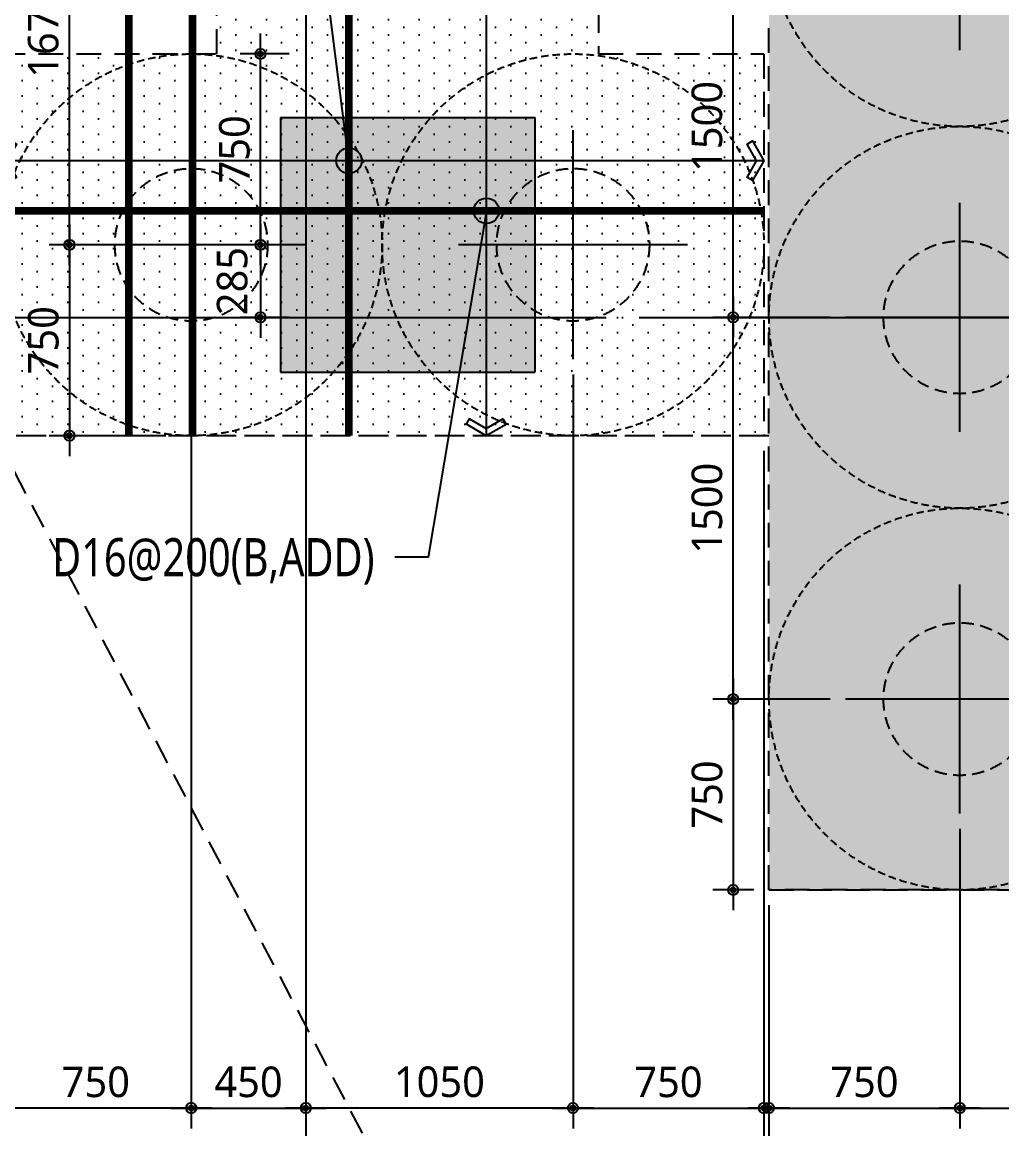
# Model space of a CAD drawing. Header units: millimetres. Extents: x 262481 to 2519995, y -394348 to 364571.
# Drawn here: x 509830 to 513679, y -78800 to -74452 of the extents above; entities that cross this region are included whole.
import ezdxf
from ezdxf.enums import TextEntityAlignment as Align
from ezdxf.xclip import XClip

# ---------------------------------------------------------------- set-up
doc = ezdxf.new("R2010")
doc.units = ezdxf.units.MM
doc.header["$LTSCALE"] = 65
doc.header["$XCLIPFRAME"] = 0
for name, pattern in [('CEN', [62, 60, -1, 0, -1]), ('HID2', [7.5, 6, -1.5]), ('XS-기초$0$CEN', [62, 60, -1, 0, -1]), ('XS-기초$0$HID', [2.3, 1.5, -0.8])]:
    doc.linetypes.add(name, pattern=pattern)
doc.layers.get('Defpoints').update_dxf_attribs({"color": 145})
for name, color, linetype in [('BAR-B', 2, 'HID2'), ('BAR-T', 2, 'Continuous'), ('CEN', 1, 'CEN'), ('DIM', 7, 'Continuous'), ('DOT', 3, 'Continuous'), ('LEADER', 7, 'Continuous'), ('T', 1, 'Continuous'), ('XS-기초$0$252', 252, 'Continuous'), ('XS-기초$0$CEN', 1, 'XS-기초$0$CEN'), ('XS-기초$0$PILE', 3, 'XS-기초$0$HID'), ('XS-기초$0$WALL', 11, 'Continuous'), ('XS-기초$0$기초연단', 3, 'Continuous'), ('XS-기초$0$보강구간', 6, 'XS-기초$0$HID')]:
    doc.layers.add(name, color=color, linetype=linetype)
doc.layers.add('XS-기초$0$0106', color=30, linetype='XS-기초$0$HID', plot=False)
doc.layers.add('XS-기초$0$DEFPOINT', color=144, linetype='Continuous', plot=False)
doc.styles.add('맑은고딕', font='malgun.ttf')
doc.dimstyles.new('DIM_40', dxfattribs={"dimscale": 40, "dimtxt": 3, "dimasz": 1, "dimexe": 2, "dimexo": 1.5, "dimgap": 1, "dimtad": 1, "dimdec": 0, "dimzin": 0, "dimdsep": 46, "dimtxsty": '맑은고딕', "dimblk1": 'DIMDOT', "dimblk2": 'DIMDOT', "dimsah": 1, "dimcen": 0.09, "dimdle": 2, "dimclrd": 7, "dimclre": 7, "dimclrt": 6, "dimadec": 0, "dimazin": 0, "dimtfac": 1, "dimtdec": 0, "dimtix": 1, "dimtmove": 2, "dimatfit": 3, "dimldrblk": 'DIMDOT', "dimfxl": 0, "dimtolj": 1, "dimtzin": 0, "dimarcsym": 0})

# ---------------------------------------------------------------- blocks, each defined once
blk = doc.blocks.new('XS-기초$0$PILE-600')
at = {"layer": 'XS-기초$0$DEFPOINT', "color": 173, "linetype": 'XS-기초$0$HID', "ltscale": 0.3}
blk.add_circle((0, 0), 750, dxfattribs=at)
at = {"layer": 'XS-기초$0$PILE', "linetype": 'Continuous'}
for p, q in [((0, -450), (0, 450)), ((-450, 0), (450, 0))]:
    blk.add_line(p, q, dxfattribs=at)
at = {"layer": 'XS-기초$0$PILE', "ltscale": 0.5}
blk.add_circle((0, 0), 300, dxfattribs=at)
blk = doc.blocks.new('XS-기초$0$A$C762E058C')
at = {"layer": 'XS-기초$0$252'}
h = blk.add_hatch(color=256, dxfattribs=at)
h.dxf.hatch_style = 1
h.paths.add_polyline_path([(124805, -55785), (124805, -55985), (123925, -55985), (123925, -56285), (125305, -56285), (125305, -57445), (126255, -57445), (126255, -63825), (124900, -63825), (124900, -64125), (125200, -64125), (125200, -64625), (125700, -64625), (125700, -64125), (126255, -64125), (126255, -65410), (126505, -65410), (126505, -64125), (127860, -64125), (127860, -63825), (126505, -63825), (126505, -57445), (127455, -57445), (127455, -56285), (128835, -56285), (128835, -55985), (127155, -55985), (127155, -57145), (126380, -57145), (125605, -57145), (125605, -55985), (125605, -55785)])
h.paths.add_polyline_path([(106100, -55300), (105300, -55300), (105300, -55800), (106100, -55800)])
h.paths.add_polyline_path([(105600, -63900), (105800, -63900), (105800, -65410), (106100, -65410), (106100, -64125), (107400, -64125), (107400, -63825), (106100, -63825), (106100, -60730), (109280, -60730), (109280, -60480), (106100, -60480), (106100, -56285), (106915, -56285), (106915, -55985), (105800, -55985), (105800, -63100), (105600, -63100)])
h.paths.add_polyline_path([(133680, -63250), (133480, -63250), (133480, -55950), (133680, -55950), (133680, -55150), (133480, -55150), (133480, -54495), (133180, -54495), (133180, -55985), (132365, -55985), (132365, -56285), (133180, -56285), (133180, -60480), (130000, -60480), (130000, -60730), (133180, -60730), (133180, -63825), (131880, -63825), (131880, -64125), (133180, -64125), (133180, -65410), (133480, -65410), (133480, -64050), (133680, -64050)])
h.paths.add_polyline_path([(117700, -64625), (117700, -63825), (117200, -63825), (117200, -64625)], flags=17)
h.paths.add_polyline_path([(109700, -63825), (109200, -63825), (108910, -63825), (108910, -64125), (109200, -64125), (109200, -64625), (109700, -64625)])
h.paths.add_polyline_path([(124075, -54635), (124375, -54635), (124375, -46185), (117850, -46185), (117850, -45985), (117050, -45985), (117050, -46185), (116075, -46185), (116075, -46485), (116525, -46485), (116525, -49385), (116825, -49385), (116825, -46485), (121375, -46485), (121375, -49085), (117935, -49085), (117935, -49385), (121850, -49385), (121850, -49085), (121675, -49085), (121675, -46485), (124075, -46485), (124075, -49085), (123420, -49085), (123420, -49385), (124075, -49385), (124075, -51585), (123475, -51585), (123475, -51885), (124075, -51885), (124075, -54185), (119175, -54185), (119175, -51885), (119875, -51885), (119875, -51585), (118875, -51585), (118875, -54185), (116525, -54185), (116525, -54485), (124075, -54485)])
h.paths.add_polyline_path([(120965, -51885), (122285, -51885), (122285, -51585), (120965, -51585)], flags=17)
h.paths.add_polyline_path([(114725, -53185), (113725, -53185), (113725, -53885), (110505, -53885), (110505, -53185), (109505, -53185), (109505, -53885), (108085, -53885), (108085, -53185), (107085, -53185), (107085, -53885), (105800, -53885), (105800, -54185), (114725, -54185)])
h.paths.add_polyline_path([(113025, -65410), (112775, -65410), (112775, -64125), (111420, -64125), (111420, -63825), (112775, -63825), (112775, -57445), (111825, -57445), (111825, -56285), (110445, -56285), (110445, -55985), (112125, -55985), (112125, -57145), (112900, -57145), (113675, -57145), (113675, -55985), (115355, -55985), (115355, -56285), (113975, -56285), (113975, -57445), (113025, -57445), (113025, -63825), (114380, -63825), (114380, -64125), (113025, -64125)])
h.paths.add_polyline_path([(119765, -65410), (119515, -65410), (119515, -64125), (118400, -64125), (118400, -63825), (119515, -63825), (119515, -60730), (116520, -60730), (116520, -60480), (119515, -60480), (119515, -56285), (118885, -56285), (118885, -55985), (119640, -55985), (120395, -55985), (120395, -56285), (119765, -56285), (119765, -60480), (122760, -60480), (122760, -60730), (119765, -60730), (119765, -63825), (120880, -63825), (120880, -64125), (119765, -64125)])
h.paths.add_polyline_path([(122390, -64125), (122390, -63825), (122790, -63825), (122790, -64125)])
h.paths.add_polyline_path([(122510, -63125), (122760, -63125), (122760, -61590), (122510, -61590)], flags=17)
h.paths.add_polyline_path([(122510, -56985), (122760, -56985), (122760, -57815), (122510, -57815)], flags=17)
h.paths.add_polyline_path([(121905, -56285), (122705, -56285), (122705, -55985), (121905, -55985)])
h.paths.add_polyline_path([(130370, -64125), (130370, -63825), (129970, -63825), (129970, -64125)])
h.paths.add_polyline_path([(130250, -63125), (130000, -63125), (130000, -61590), (130250, -61590)])
h.paths.add_polyline_path([(130250, -56985), (130000, -56985), (130000, -57815), (130250, -57815)])
h.paths.add_polyline_path([(130855, -56285), (130055, -56285), (130055, -55985), (130855, -55985)], flags=17)
h.paths.add_polyline_path([(116890, -64125), (116890, -63825), (116490, -63825), (116490, -64125)])
h.paths.add_polyline_path([(116770, -63125), (116520, -63125), (116520, -61590), (116770, -61590)])
h.paths.add_polyline_path([(116770, -56985), (116520, -56985), (116520, -57815), (116770, -57815)])
h.paths.add_polyline_path([(117375, -56285), (116575, -56285), (116575, -55985), (117375, -55985)])
h.paths.add_polyline_path([(109030, -63125), (109280, -63125), (109280, -61590), (109030, -61590)], flags=17)
h.paths.add_polyline_path([(109030, -56985), (109280, -56985), (109280, -57815), (109030, -57815)], flags=17)
h.paths.add_polyline_path([(108425, -56285), (109225, -56285), (109225, -55985), (108425, -55985)])
h.paths.add_polyline_path([(125850, -47200), (125050, -47200), (125050, -47700), (125850, -47700)])
h.paths.add_polyline_path([(114725, -50300), (113725, -50300), (113725, -51300), (114725, -51300)])
h.paths.add_polyline_path([(110505, -50300), (109505, -50300), (109505, -51300), (110505, -51300)])
h.paths.add_polyline_path([(108085, -50300), (107085, -50300), (107085, -51300), (108085, -51300)])
h.paths.add_polyline_path([(110505, -45410), (109505, -45410), (109505, -44410), (110505, -44410)])
h.paths.add_polyline_path([(108085, -45410), (107085, -45410), (107085, -44410), (108085, -44410)])
h.paths.add_polyline_path([(110505, -48330), (109505, -48330), (109505, -47330), (110505, -47330), (110505, -47705), (113005, -47705), (113005, -46805), (114425, -46805), (114425, -45775), (114725, -45775), (114725, -47105), (113305, -47105), (113305, -47830), (113305, -48555), (114725, -48555), (114725, -49850), (114425, -49850), (114425, -48855), (113005, -48855), (113005, -47955), (110505, -47955)])
h.paths.add_polyline_path([(108085, -48330), (107085, -48330), (107085, -47955), (105800, -47955), (105800, -47705), (107085, -47705), (107085, -47330), (108085, -47330)])
h.paths.add_polyline_path([(113725, -44360), (113725, -44610), (113095, -44610), (113095, -44360)])
h.paths.add_polyline_path([(114425, -43755), (114425, -44555), (114725, -44555), (114725, -43755)])
h.paths.add_polyline_path([(133850, -47200), (133050, -47200), (133050, -47700), (133850, -47700)])
h.paths.add_polyline_path([(125850, -39100), (125050, -39100), (125050, -39600), (125850, -39600)])
h.paths.add_polyline_path([(117850, -39100), (117050, -39100), (117050, -39600), (117850, -39600)], flags=17)
h.paths.add_polyline_path([(117485, -34200), (117485, -34500), (118975, -34500), (118975, -36300), (116075, -36300), (116075, -36600), (119275, -36600), (119275, -29350), (105800, -29350), (105800, -29650), (107085, -29650), (107085, -30350), (108085, -30350), (108085, -29650), (109505, -29650), (109505, -30350), (110505, -30350), (110505, -29650), (114425, -29650), (114425, -30465), (114725, -30465), (114725, -29650), (116075, -29650), (116075, -35190), (116375, -35190), (116375, -29650), (118975, -29650), (118975, -34200)])
h.paths.add_polyline_path([(110505, -41290), (109505, -41290), (109505, -42290), (110505, -42290), (110505, -41915), (114425, -41915), (114425, -42545), (114725, -42545), (114725, -41790), (114725, -41035), (114425, -41035), (114425, -41665), (110505, -41665)])
h.paths.add_polyline_path([(108085, -41290), (107085, -41290), (107085, -41665), (105800, -41665), (105800, -41915), (107085, -41915), (107085, -42290), (108085, -42290)])
h.paths.add_polyline_path([(110505, -38170), (109505, -38170), (109505, -39170), (110505, -39170)])
h.paths.add_polyline_path([(108085, -38170), (107085, -38170), (107085, -39170), (108085, -39170)])
h.paths.add_polyline_path([(110505, -36250), (109505, -36250), (109505, -35250), (110505, -35250), (110505, -35625), (113005, -35625), (113005, -34725), (114425, -34725), (114425, -33695), (114725, -33695), (114725, -35025), (113305, -35025), (113305, -35750), (113305, -36475), (114725, -36475), (114725, -37805), (114425, -37805), (114425, -36775), (113005, -36775), (113005, -35875), (110505, -35875)])
h.paths.add_polyline_path([(108085, -36250), (107085, -36250), (107085, -35875), (105800, -35875), (105800, -35625), (107085, -35625), (107085, -35250), (108085, -35250)])
h.paths.add_polyline_path([(110505, -33330), (109505, -33330), (109505, -32330), (110505, -32330)], flags=17)
h.paths.add_polyline_path([(108085, -33330), (107085, -33330), (107085, -32330), (108085, -32330)], flags=17)
h.paths.add_polyline_path([(113725, -39220), (113725, -38970), (113095, -38970), (113095, -39220)])
h.paths.add_polyline_path([(114425, -39825), (114425, -39025), (114725, -39025), (114725, -39825)])
h.paths.add_polyline_path([(113725, -32280), (113725, -32530), (113095, -32530), (113095, -32280)], flags=17)
h.paths.add_polyline_path([(114425, -31675), (114425, -32475), (114725, -32475), (114725, -31675)], flags=17)
edge = h.paths.add_edge_path()
edge.add_line((121375, -49385), (121850, -49385))
edge.add_line((116075, -34200), (116075, -34500))
blk = doc.blocks.new('XS-기초')
at = {"layer": 'XS-기초$0$0106'}
blk.add_line((131850.5, 105954.5), (463098.6, 280124.8), dxfattribs=at)
at = {"layer": 'XS-기초$0$CEN'}
for p, q in [((225610, 156510), (225610, 150470)), ((228850, 153790), (224110, 153790))]:
    blk.add_line(p, q, dxfattribs=at)
at = {"layer": 'XS-기초$0$WALL'}
for p, q in [((226395, 153890), (225395, 153890)), ((225395, 153890), (225395, 152890)), ((226395, 153890), (226395, 152890)), ((226395, 152890), (225395, 152890))]:
    blk.add_line(p, q, dxfattribs=at)
at = {"layer": 'XS-기초$0$기초연단', "linetype": 'XS-기초$0$HID'}
for p, q in [((225145, 151970), (225145, 155010)), ((223360, 151970), (225145, 151970)), ((223360, 151970), (223360, 148970))]:
    blk.add_line(p, q, dxfattribs=at)
at = {"layer": 'XS-기초$0$보강구간'}
blk.add_lwpolyline([(226645, 152640), (226645, 151990), (225145, 151990), (225145, 154990), (226645, 154990), (226645, 154140), (229815, 154140), (229815, 152640), (226645, 152640)], dxfattribs=at)
blk.add_lwpolyline([(223360, 148970), (223360, 151970), (230860, 151970), (230860, 148970)], close=True, dxfattribs=at)
at = {"layer": 'XS-기초$0$252'}
blk.add_blockref('XS-기초$0$A$C762E058C', (118310, 198300), dxfattribs=at)
at = {"layer": 'XS-기초$0$PILE'}
for p in [(225895, 154240), (225895, 152740), (224110, 151220), (225610, 151220), (227110, 151220)]:
    blk.add_blockref('XS-기초$0$PILE-600', p, dxfattribs=at)
blk = doc.blocks.new('DIMDOT')
at = {"layer": 'DIM', "linetype": 'Continuous'}
blk.add_line((-2, 0), (2, 0), dxfattribs=at)
for radius in [0.5, 0.25]:
    blk.add_circle((0, 0), radius, dxfattribs=at)
blk = doc.blocks.new('*D750')
at = {"layer": 'Defpoints', "color": 0, "linetype": 'Continuous', "transparency": 16777216}
for p in [(512764.3, -77861.6), (515764.3, -77861.6), (515764.3, -79018.5)]:
    blk.add_point(p, dxfattribs=at)
at = {"layer": 'DIM', "color": 7, "linetype": 'Continuous', "lineweight": -2, "transparency": 16777216}
for p, q in [((512764.3, -77921.6), (512764.3, -79098.5)), ((515764.3, -77921.6), (515764.3, -79098.5)), ((512804.3, -79018.5), (515724.3, -79018.5))]:
    blk.add_line(p, q, dxfattribs=at)
at = {"layer": 'DIM', "color": 7, "linetype": 'Continuous', "lineweight": -2, "transparency": 16777216, "xscale": 40, "yscale": 40, "zscale": 40, "rotation": 180}
blk.add_blockref('DIMDOT', (512764.3, -79018.5), dxfattribs=at)
at = {"layer": 'DIM', "color": 7, "linetype": 'Continuous', "lineweight": -2, "transparency": 16777216, "xscale": 40, "yscale": 40, "zscale": 40}
blk.add_blockref('DIMDOT', (515764.3, -79018.5), dxfattribs=at)
at = {"layer": 'DIM', "color": 6, "linetype": 'Continuous', "transparency": 16777216, "insert": (514264.3, -78916.5), "char_height": 120, "attachment_point": 5, "style": '맑은고딕'}
blk.add_mtext('\\A1;3000', dxfattribs=at)
blk = doc.blocks.new('*D751')
at = {"layer": 'Defpoints', "color": 0, "linetype": 'Continuous', "transparency": 16777216}
for p in [(513514.3, -77561.6), (512764.3, -77861.6), (513514.3, -78718.5)]:
    blk.add_point(p, dxfattribs=at)
at = {"layer": 'DIM', "color": 7, "linetype": 'Continuous', "lineweight": -2, "transparency": 16777216}
for p, q in [((513514.3, -77621.6), (513514.3, -78798.5)), ((512764.3, -77921.6), (512764.3, -78798.5)), ((512804.3, -78718.5), (513474.3, -78718.5))]:
    blk.add_line(p, q, dxfattribs=at)
at = {"layer": 'DIM', "color": 7, "linetype": 'Continuous', "lineweight": -2, "transparency": 16777216, "xscale": 40, "yscale": 40, "zscale": 40, "rotation": 180}
blk.add_blockref('DIMDOT', (512764.3, -78718.5), dxfattribs=at)
at = {"layer": 'DIM', "color": 7, "linetype": 'Continuous', "lineweight": -2, "transparency": 16777216, "xscale": 40, "yscale": 40, "zscale": 40}
blk.add_blockref('DIMDOT', (513514.3, -78718.5), dxfattribs=at)
at = {"layer": 'DIM', "color": 6, "linetype": 'Continuous', "transparency": 16777216, "insert": (513139.3, -78616.5), "char_height": 120, "attachment_point": 5, "style": '맑은고딕'}
blk.add_mtext('\\A1;750', dxfattribs=at)
blk = doc.blocks.new('*D754')
at = {"layer": 'Defpoints', "color": 0, "linetype": 'Continuous', "transparency": 16777216}
for p in [(514264.3, -77561.6), (513514.3, -77861.6), (514264.3, -78718.5)]:
    blk.add_point(p, dxfattribs=at)
at = {"layer": 'DIM', "color": 7, "linetype": 'Continuous', "lineweight": -2, "transparency": 16777216}
for p, q in [((514264.3, -77621.6), (514264.3, -78798.5)), ((513514.3, -77921.6), (513514.3, -78798.5)), ((513554.3, -78718.5), (514224.3, -78718.5))]:
    blk.add_line(p, q, dxfattribs=at)
at = {"layer": 'DIM', "color": 7, "linetype": 'Continuous', "lineweight": -2, "transparency": 16777216, "xscale": 40, "yscale": 40, "zscale": 40, "rotation": 180}
blk.add_blockref('DIMDOT', (513514.3, -78718.5), dxfattribs=at)
at = {"layer": 'DIM', "color": 7, "linetype": 'Continuous', "lineweight": -2, "transparency": 16777216, "xscale": 40, "yscale": 40, "zscale": 40}
blk.add_blockref('DIMDOT', (514264.3, -78718.5), dxfattribs=at)
at = {"layer": 'DIM', "color": 6, "linetype": 'Continuous', "transparency": 16777216, "insert": (513889.3, -78616.5), "char_height": 120, "attachment_point": 5, "style": '맑은고딕'}
blk.add_mtext('\\A1;750', dxfattribs=at)
blk = doc.blocks.new('*D866')
at = {"layer": 'Defpoints', "color": 0, "linetype": 'Continuous', "transparency": 16777216}
for p in [(510015.5, -73656.6), (510894.3, -73656.6), (510514.3, -75326.6)]:
    blk.add_point(p, dxfattribs=at)
at = {"layer": 'DIM', "color": 7, "linetype": 'Continuous', "lineweight": -2, "transparency": 16777216}
for p, q in [((510834.3, -73656.6), (509935.5, -73656.6)), ((510015.5, -75286.6), (510015.5, -73696.6)), ((510454.3, -75326.6), (509935.5, -75326.6))]:
    blk.add_line(p, q, dxfattribs=at)
at = {"layer": 'DIM', "color": 7, "linetype": 'Continuous', "lineweight": -2, "transparency": 16777216, "xscale": 40, "yscale": 40, "zscale": 40}
for p, rotation in [((510015.5, -73656.6), 90), ((510015.5, -75326.6), 270)]:
    blk.add_blockref('DIMDOT', p, dxfattribs=dict(at, rotation=rotation))
at = {"layer": 'DIM', "color": 6, "linetype": 'Continuous', "transparency": 16777216, "insert": (509913.2, -74491.6), "char_height": 120, "attachment_point": 5, "rotation": 90, "style": '맑은고딕'}
blk.add_mtext('\\A1;1670', dxfattribs=at)
blk = doc.blocks.new('*D873')
at = {"layer": 'Defpoints', "color": 0, "linetype": 'Continuous', "transparency": 16777216}
for p in [(510454.3, -75326.6), (510015.5, -76076.6), (510454.3, -76076.6)]:
    blk.add_point(p, dxfattribs=at)
at = {"layer": 'DIM', "color": 7, "linetype": 'Continuous', "lineweight": -2, "transparency": 16777216}
for p, q in [((510394.3, -75326.6), (509935.5, -75326.6)), ((510015.5, -75366.6), (510015.5, -76036.6)), ((510394.3, -76076.6), (509935.5, -76076.6))]:
    blk.add_line(p, q, dxfattribs=at)
at = {"layer": 'DIM', "color": 7, "linetype": 'Continuous', "lineweight": -2, "transparency": 16777216, "xscale": 40, "yscale": 40, "zscale": 40}
for p, rotation in [((510015.5, -75326.6), 90), ((510015.5, -76076.6), 270)]:
    blk.add_blockref('DIMDOT', p, dxfattribs=dict(at, rotation=rotation))
at = {"layer": 'DIM', "color": 6, "linetype": 'Continuous', "transparency": 16777216, "insert": (509913.5, -75701.6), "char_height": 120, "attachment_point": 5, "rotation": 90, "style": '맑은고딕'}
blk.add_mtext('\\A1;750', dxfattribs=at)
blk = doc.blocks.new('*D874')
at = {"layer": 'Defpoints', "color": 0, "linetype": 'Continuous', "transparency": 16777216}
for p in [(510766.2, -74576.6), (510939, -74576.6), (510939, -75326.6)]:
    blk.add_point(p, dxfattribs=at)
at = {"layer": 'DIM', "color": 7, "linetype": 'Continuous', "lineweight": -2, "transparency": 16777216}
for p, q in [((510879, -74576.6), (510686.2, -74576.6)), ((510766.2, -75286.6), (510766.2, -74616.6)), ((510879, -75326.6), (510686.2, -75326.6))]:
    blk.add_line(p, q, dxfattribs=at)
at = {"layer": 'DIM', "color": 7, "linetype": 'Continuous', "lineweight": -2, "transparency": 16777216, "xscale": 40, "yscale": 40, "zscale": 40}
for p, rotation in [((510766.2, -74576.6), 90), ((510766.2, -75326.6), 270)]:
    blk.add_blockref('DIMDOT', p, dxfattribs=dict(at, rotation=rotation))
at = {"layer": 'DIM', "color": 6, "linetype": 'Continuous', "transparency": 16777216, "insert": (510664.2, -74951.6), "char_height": 120, "attachment_point": 5, "rotation": 90, "style": '맑은고딕'}
blk.add_mtext('\\A1;750', dxfattribs=at)
blk = doc.blocks.new('*D878')
at = {"layer": 'Defpoints', "color": 0, "linetype": 'Continuous', "transparency": 16777216}
for p in [(510939, -75326.6), (510766.2, -75611.6), (510939, -75611.6)]:
    blk.add_point(p, dxfattribs=at)
at = {"layer": 'DIM', "color": 7, "linetype": 'Continuous', "lineweight": -2, "transparency": 16777216}
for p, q in [((510879, -75326.6), (510686.2, -75326.6)), ((510766.2, -75366.6), (510766.2, -75571.6)), ((510879, -75611.6), (510686.2, -75611.6))]:
    blk.add_line(p, q, dxfattribs=at)
at = {"layer": 'DIM', "color": 7, "linetype": 'Continuous', "lineweight": -2, "transparency": 16777216, "xscale": 40, "yscale": 40, "zscale": 40}
for p, rotation in [((510766.2, -75326.6), 90), ((510766.2, -75611.6), 270)]:
    blk.add_blockref('DIMDOT', p, dxfattribs=dict(at, rotation=rotation))
at = {"layer": 'DIM', "color": 6, "linetype": 'Continuous', "transparency": 16777216, "insert": (510655.6, -75469.1), "char_height": 120, "attachment_point": 5, "rotation": 90, "style": '맑은고딕'}
blk.add_mtext('\\A1;285', dxfattribs=at)
blk = doc.blocks.new('*D884')
at = {"layer": 'Defpoints', "color": 0, "linetype": 'Continuous', "transparency": 16777216}
for p in [(513064.3, -77111.6), (512623.5, -77861.6), (512764.3, -77861.6)]:
    blk.add_point(p, dxfattribs=at)
at = {"layer": 'DIM', "color": 7, "linetype": 'Continuous', "lineweight": -2, "transparency": 16777216}
for p, q in [((513004.3, -77111.6), (512543.5, -77111.6)), ((512623.5, -77151.6), (512623.5, -77821.6)), ((512704.3, -77861.6), (512543.5, -77861.6))]:
    blk.add_line(p, q, dxfattribs=at)
at = {"layer": 'DIM', "color": 7, "linetype": 'Continuous', "lineweight": -2, "transparency": 16777216, "xscale": 40, "yscale": 40, "zscale": 40}
for p, rotation in [((512623.5, -77111.6), 90), ((512623.5, -77861.6), 270)]:
    blk.add_blockref('DIMDOT', p, dxfattribs=dict(at, rotation=rotation))
at = {"layer": 'DIM', "color": 6, "linetype": 'Continuous', "transparency": 16777216, "insert": (512521.5, -77486.6), "char_height": 120, "attachment_point": 5, "rotation": 90, "style": '맑은고딕'}
blk.add_mtext('\\A1;750', dxfattribs=at)
blk = doc.blocks.new('*D885')
at = {"layer": 'Defpoints', "color": 0, "linetype": 'Continuous', "transparency": 16777216}
for p in [(512623.5, -75611.6), (513064.3, -75611.6), (513064.3, -77111.6)]:
    blk.add_point(p, dxfattribs=at)
at = {"layer": 'DIM', "color": 7, "linetype": 'Continuous', "lineweight": -2, "transparency": 16777216}
for p, q in [((513004.3, -75611.6), (512543.5, -75611.6)), ((512623.5, -77071.6), (512623.5, -75651.6)), ((513004.3, -77111.6), (512543.5, -77111.6))]:
    blk.add_line(p, q, dxfattribs=at)
at = {"layer": 'DIM', "color": 7, "linetype": 'Continuous', "lineweight": -2, "transparency": 16777216, "xscale": 40, "yscale": 40, "zscale": 40}
for p, rotation in [((512623.5, -75611.6), 90), ((512623.5, -77111.6), 270)]:
    blk.add_blockref('DIMDOT', p, dxfattribs=dict(at, rotation=rotation))
at = {"layer": 'DIM', "color": 6, "linetype": 'Continuous', "transparency": 16777216, "insert": (512521.1, -76361.6), "char_height": 120, "attachment_point": 5, "rotation": 90, "style": '맑은고딕'}
blk.add_mtext('\\A1;1500', dxfattribs=at)
blk = doc.blocks.new('*D886')
at = {"layer": 'Defpoints', "color": 0, "linetype": 'Continuous', "transparency": 16777216}
for p in [(512623.5, -74111.6), (513064.3, -74111.6), (513064.3, -75611.6)]:
    blk.add_point(p, dxfattribs=at)
at = {"layer": 'DIM', "color": 7, "linetype": 'Continuous', "lineweight": -2, "transparency": 16777216}
for p, q in [((513004.3, -74111.6), (512543.5, -74111.6)), ((512623.5, -75571.6), (512623.5, -74151.6)), ((513004.3, -75611.6), (512543.5, -75611.6))]:
    blk.add_line(p, q, dxfattribs=at)
at = {"layer": 'DIM', "color": 7, "linetype": 'Continuous', "lineweight": -2, "transparency": 16777216, "xscale": 40, "yscale": 40, "zscale": 40}
for p, rotation in [((512623.5, -74111.6), 90), ((512623.5, -75611.6), 270)]:
    blk.add_blockref('DIMDOT', p, dxfattribs=dict(at, rotation=rotation))
at = {"layer": 'DIM', "color": 6, "linetype": 'Continuous', "transparency": 16777216, "insert": (512521.1, -74861.6), "char_height": 120, "attachment_point": 5, "rotation": 90, "style": '맑은고딕'}
blk.add_mtext('\\A1;1500', dxfattribs=at)
blk = doc.blocks.new('*D1004')
at = {"layer": 'Defpoints', "color": 0, "linetype": 'Continuous', "transparency": 16777216}
for p in [(510944.3, -75776.6), (511994.3, -75776.6), (510944.3, -78718.5)]:
    blk.add_point(p, dxfattribs=at)
at = {"layer": 'DIM', "color": 7, "linetype": 'Continuous', "lineweight": -2, "transparency": 16777216}
for p, q in [((510944.3, -75836.6), (510944.3, -78798.5)), ((511994.3, -75836.6), (511994.3, -78798.5)), ((511954.3, -78718.5), (510984.3, -78718.5))]:
    blk.add_line(p, q, dxfattribs=at)
at = {"layer": 'DIM', "color": 7, "linetype": 'Continuous', "lineweight": -2, "transparency": 16777216, "xscale": 40, "yscale": 40, "zscale": 40, "rotation": 180}
blk.add_blockref('DIMDOT', (510944.3, -78718.5), dxfattribs=at)
at = {"layer": 'DIM', "color": 7, "linetype": 'Continuous', "lineweight": -2, "transparency": 16777216, "xscale": 40, "yscale": 40, "zscale": 40}
blk.add_blockref('DIMDOT', (511994.3, -78718.5), dxfattribs=at)
at = {"layer": 'DIM', "color": 6, "linetype": 'Continuous', "transparency": 16777216, "insert": (511469.3, -78616.2), "char_height": 120, "attachment_point": 5, "style": '맑은고딕'}
blk.add_mtext('\\A1;1050', dxfattribs=at)
blk = doc.blocks.new('*D1005')
at = {"layer": 'Defpoints', "color": 0, "linetype": 'Continuous', "transparency": 16777216}
for p in [(510494.3, -75776.6), (510944.3, -75776.6), (510944.3, -78718.5)]:
    blk.add_point(p, dxfattribs=at)
at = {"layer": 'DIM', "color": 7, "linetype": 'Continuous', "lineweight": -2, "transparency": 16777216}
for p, q in [((510494.3, -75836.6), (510494.3, -78798.5)), ((510944.3, -75836.6), (510944.3, -78798.5)), ((510534.3, -78718.5), (510904.3, -78718.5))]:
    blk.add_line(p, q, dxfattribs=at)
at = {"layer": 'DIM', "color": 7, "linetype": 'Continuous', "lineweight": -2, "transparency": 16777216, "xscale": 40, "yscale": 40, "zscale": 40, "rotation": 180}
blk.add_blockref('DIMDOT', (510494.3, -78718.5), dxfattribs=at)
at = {"layer": 'DIM', "color": 7, "linetype": 'Continuous', "lineweight": -2, "transparency": 16777216, "xscale": 40, "yscale": 40, "zscale": 40}
blk.add_blockref('DIMDOT', (510944.3, -78718.5), dxfattribs=at)
at = {"layer": 'DIM', "color": 6, "linetype": 'Continuous', "transparency": 16777216, "insert": (510719.3, -78616.5), "char_height": 120, "attachment_point": 5, "style": '맑은고딕'}
blk.add_mtext('\\A1;450', dxfattribs=at)
blk = doc.blocks.new('*D1006')
at = {"layer": 'Defpoints', "color": 0, "linetype": 'Continuous', "transparency": 16777216}
for p in [(510494.3, -75776.6), (509744.3, -76076.6), (509744.3, -78718.5)]:
    blk.add_point(p, dxfattribs=at)
at = {"layer": 'DIM', "color": 7, "linetype": 'Continuous', "lineweight": -2, "transparency": 16777216}
for p, q in [((510494.3, -75836.6), (510494.3, -78798.5)), ((509744.3, -76136.6), (509744.3, -78798.5)), ((510454.3, -78718.5), (509784.3, -78718.5))]:
    blk.add_line(p, q, dxfattribs=at)
at = {"layer": 'DIM', "color": 7, "linetype": 'Continuous', "lineweight": -2, "transparency": 16777216, "xscale": 40, "yscale": 40, "zscale": 40, "rotation": 180}
blk.add_blockref('DIMDOT', (509744.3, -78718.5), dxfattribs=at)
at = {"layer": 'DIM', "color": 7, "linetype": 'Continuous', "lineweight": -2, "transparency": 16777216, "xscale": 40, "yscale": 40, "zscale": 40}
blk.add_blockref('DIMDOT', (510494.3, -78718.5), dxfattribs=at)
at = {"layer": 'DIM', "color": 6, "linetype": 'Continuous', "transparency": 16777216, "insert": (510119.3, -78616.5), "char_height": 120, "attachment_point": 5, "style": '맑은고딕'}
blk.add_mtext('\\A1;750', dxfattribs=at)
blk = doc.blocks.new('*D1007')
at = {"layer": 'Defpoints', "color": 0, "linetype": 'Continuous', "transparency": 16777216}
for p in [(511994.3, -75776.6), (512744.3, -76076.6), (512744.3, -78718.5)]:
    blk.add_point(p, dxfattribs=at)
at = {"layer": 'DIM', "color": 7, "linetype": 'Continuous', "lineweight": -2, "transparency": 16777216}
for p, q in [((511994.3, -75836.6), (511994.3, -78798.5)), ((512744.3, -76136.6), (512744.3, -78798.5)), ((512034.3, -78718.5), (512704.3, -78718.5))]:
    blk.add_line(p, q, dxfattribs=at)
at = {"layer": 'DIM', "color": 7, "linetype": 'Continuous', "lineweight": -2, "transparency": 16777216, "xscale": 40, "yscale": 40, "zscale": 40, "rotation": 180}
blk.add_blockref('DIMDOT', (511994.3, -78718.5), dxfattribs=at)
at = {"layer": 'DIM', "color": 7, "linetype": 'Continuous', "lineweight": -2, "transparency": 16777216, "xscale": 40, "yscale": 40, "zscale": 40}
blk.add_blockref('DIMDOT', (512744.3, -78718.5), dxfattribs=at)
at = {"layer": 'DIM', "color": 6, "linetype": 'Continuous', "transparency": 16777216, "insert": (512369.3, -78616.5), "char_height": 120, "attachment_point": 5, "style": '맑은고딕'}
blk.add_mtext('\\A1;750', dxfattribs=at)
blk = doc.blocks.new('*D1008')
at = {"layer": 'Defpoints', "color": 0, "linetype": 'Continuous', "transparency": 16777216}
for p in [(509744.3, -76076.6), (512744.3, -76076.6), (512744.3, -79018.5)]:
    blk.add_point(p, dxfattribs=at)
at = {"layer": 'DIM', "color": 7, "linetype": 'Continuous', "lineweight": -2, "transparency": 16777216}
for p, q in [((509744.3, -76136.6), (509744.3, -79098.5)), ((512744.3, -76136.6), (512744.3, -79098.5)), ((509784.3, -79018.5), (512704.3, -79018.5))]:
    blk.add_line(p, q, dxfattribs=at)
at = {"layer": 'DIM', "color": 7, "linetype": 'Continuous', "lineweight": -2, "transparency": 16777216, "xscale": 40, "yscale": 40, "zscale": 40, "rotation": 180}
blk.add_blockref('DIMDOT', (509744.3, -79018.5), dxfattribs=at)
at = {"layer": 'DIM', "color": 7, "linetype": 'Continuous', "lineweight": -2, "transparency": 16777216, "xscale": 40, "yscale": 40, "zscale": 40}
blk.add_blockref('DIMDOT', (512744.3, -79018.5), dxfattribs=at)
at = {"layer": 'DIM', "color": 6, "linetype": 'Continuous', "transparency": 16777216, "insert": (511244.3, -78916.5), "char_height": 120, "attachment_point": 5, "style": '맑은고딕'}
blk.add_mtext('\\A1;3000', dxfattribs=at)
blk = doc.blocks.new('*D1009')
at = {"layer": 'Defpoints', "color": 0, "linetype": 'Continuous', "transparency": 16777216}
for p in [(512744.3, -76076.6), (512764.3, -77861.6), (512744.3, -79018.5)]:
    blk.add_point(p, dxfattribs=at)
at = {"layer": 'DIM', "color": 7, "linetype": 'Continuous', "lineweight": -2, "transparency": 16777216}
for p, q in [((512744.3, -76136.6), (512744.3, -79098.5)), ((512764.3, -77921.6), (512764.3, -79098.5)), ((512704.3, -79018.5), (512664.3, -79018.5)), ((512764.3, -79018.5), (512744.3, -79018.5)), ((512804.3, -79018.5), (512844.3, -79018.5))]:
    blk.add_line(p, q, dxfattribs=at)
at = {"layer": 'DIM', "color": 7, "linetype": 'Continuous', "lineweight": -2, "transparency": 16777216, "xscale": 40, "yscale": 40, "zscale": 40}
blk.add_blockref('DIMDOT', (512744.3, -79018.5), dxfattribs=at)
at = {"layer": 'DIM', "color": 7, "linetype": 'Continuous', "lineweight": -2, "transparency": 16777216, "xscale": 40, "yscale": 40, "zscale": 40, "rotation": 180}
blk.add_blockref('DIMDOT', (512764.3, -79018.5), dxfattribs=at)
at = {"layer": 'DIM', "color": 6, "linetype": 'Continuous', "transparency": 16777216, "insert": (512754.3, -78916.5), "char_height": 120, "attachment_point": 5, "style": '맑은고딕'}
blk.add_mtext('\\A1;20', dxfattribs=at)

msp = doc.modelspace()

# ---------------------------------------------------------------- hatches: boundary and pattern name
at = {"layer": 'DOT'}
h = msp.add_hatch(dxfattribs=at)
h.set_pattern_fill('DOTS', color=256, scale=60, angle=-90, style=0)
h.set_pattern_definition([(270, (349579.29, -300226.65), (60, -30), [0, -60])])
h.paths.add_polyline_path([(515764.3, -77861.6), (512764.3, -77861.6), (512764.3, -70361.6), (515764.3, -70361.6)])
h = msp.add_hatch(dxfattribs=at)
h.set_pattern_fill('DOTS', color=256, scale=60, angle=-90, style=0)
h.set_pattern_definition([(270, (347409.29, -301271.65), (60, -30), [0, -60])])
h.paths.add_polyline_path([(512764.3, -76076.6), (509764.3, -76076.6), (509764.3, -74576.6), (510594.3, -74576.6), (510594.3, -71406.6), (512094.3, -71406.6), (512094.3, -74576.6), (512764.3, -74576.6)])

# ---------------------------------------------------------------- linework, layer by layer
at = {"layer": 'BAR-B', "const_width": 30}
for points in [[(510499.3, -76076.6), (510499.3, -67361.6)], [(511113.9, -71406.6), (511113.9, -76076.6)], [(512744.3, -75193), (509744.3, -75193)]]:
    msp.add_lwpolyline(points, dxfattribs=at)
at = {"layer": 'BAR-T', "const_width": 30}
msp.add_lwpolyline([(510249.3, -76076.6), (510249.3, -67361.6)], dxfattribs=at)
at = {"layer": 'CEN'}
msp.add_line((510944.3, -77111.6), (510944.3, -84111.6), dxfattribs=at)
at = {"layer": 'LEADER'}
for points in [[(511653.6, -71406.6), (511731.5, -71451.2), (511719.1, -71472.9), (511653.6, -71435.4), (511588, -71472.9), (511575.4, -71451.3), (511653.6, -71406.6), (511653.6, -76076.6), (511575.4, -76032), (511588, -76010.4), (511653.6, -76047.9), (511719.1, -76010.4), (511731.5, -76032.1), (511653.6, -76076.6)], [(511113.9, -74996.1), (511012, -74204.8), (510831.9, -74204.8)], [(512744.3, -74996.5), (512699.7, -75074.4), (512678, -75062), (512715.5, -74996.5), (512678, -74930.9), (512699.6, -74918.3), (512744.3, -74996.5), (509741.4, -74996.5), (509786.1, -74918.3), (509807.7, -74930.9), (509770.2, -74996.5), (509807.7, -75062), (509786, -75074.4), (509741.4, -74996.5)], [(511654.1, -75193), (511425.5, -76554.1), (511294.3, -76554.1)]]:
    msp.add_lwpolyline(points, dxfattribs=at)
for centre in [(511113.9, -74996.1), (511654.1, -75193)]:
    msp.add_circle(centre, 50, dxfattribs=at)

# ---------------------------------------------------------------- block references
ref = msp.add_blockref('XS-기초', (664734.3, -301221.6), dxfattribs=dict(rotation=90))
XClip(ref).set_block_clipping_path([(221610.0000000002, 141650.0000000168), (245034.9999999982, 172590.0000000082)])

# ---------------------------------------------------------------- texts
at = {"layer": 'T', "style": '맑은고딕', "width": 0.8}
msp.add_text('D16@200(B,ADD)', height=150, dxfattribs=at).set_placement((509947.6, -76554.1), align=Align.MIDDLE_LEFT)

# ---------------------------------------------------------------- dimensions: what is measured, and where the dimension line sits
at = {"layer": 'DIM', "linetype": 'Continuous'}
for base, p1, p2, angle, picture, middle in [((510015.5, -73656.6), (510514.3, -75326.6), (510894.3, -73656.6), 90, '*D866', (509913.2, -74491.6)), ((512623.5, -74111.6), (513064.3, -75611.6), (513064.3, -74111.6), 90, '*D886', (512521.1, -74861.6)), ((510766.2, -74576.6), (510939, -75326.6), (510939, -74576.6), 90, '*D874', (510664.2, -74951.6)), ((510015.5, -76076.6), (510454.3, -75326.6), (510454.3, -76076.6), 90, '*D873', (509913.5, -75701.6)), ((512623.5, -75611.6), (513064.3, -77111.6), (513064.3, -75611.6), 90, '*D885', (512521.1, -76361.6)), ((509744.3, -78718.5), (510494.3, -75776.6), (509744.3, -76076.6), 180, '*D1006', (510119.3, -78616.5)), ((510944.3, -78718.5), (510494.3, -75776.6), (510944.3, -75776.6), 180, '*D1005', (510719.3, -78616.5)), ((510944.3, -78718.5), (511994.3, -75776.6), (510944.3, -75776.6), 180, '*D1004', (511469.3, -78616.2)), ((512744.3, -78718.5), (511994.3, -75776.6), (512744.3, -76076.6), 180, '*D1007', (512369.3, -78616.5)), ((512744.3, -79018.5), (509744.3, -76076.6), (512744.3, -76076.6), 180, '*D1008', (511244.3, -78916.5)), ((512623.5, -77861.6), (513064.3, -77111.6), (512764.3, -77861.6), 90, '*D884', (512521.5, -77486.6))]:
    dim = msp.add_linear_dim(base=base, p1=p1, p2=p2, angle=angle, dimstyle='DIM_40', override={"dimtix": 1, "dimatfit": 3}, dxfattribs=at)
    dim.commit()
    dim.dimension.update_dxf_attribs({"geometry": picture, "text_midpoint": middle})
dim = msp.add_linear_dim(base=(510766.2, -75611.6), p1=(510939, -75326.6), p2=(510939, -75611.6), angle=90, dimstyle='DIM_40', override={"dimtix": 1, "dimatfit": 3}, dxfattribs=at)
dim.commit()
dim.dimension.update_dxf_attribs({"geometry": '*D878', "text_midpoint": (510655.6, -75469.1), "dimtype": 160})
for base, p1, p2, picture, middle in [((512744.3, -79018.5), (512764.3, -77861.6), (512744.3, -76076.6), '*D1009', (512754.3, -78916.5)), ((513514.3, -78718.5), (512764.3, -77861.6), (513514.3, -77561.6), '*D751', (513139.3, -78616.5)), ((514264.3, -78718.5), (513514.3, -77861.6), (514264.3, -77561.6), '*D754', (513889.3, -78616.5)), ((515764.3, -79018.5), (512764.3, -77861.6), (515764.3, -77861.6), '*D750', (514264.3, -78916.5))]:
    dim = msp.add_linear_dim(base=base, p1=p1, p2=p2, dimstyle='DIM_40', override={"dimtix": 1, "dimatfit": 3}, dxfattribs=at)
    dim.commit()
    dim.dimension.update_dxf_attribs({"geometry": picture, "text_midpoint": middle})

doc.saveas('drawing.dxf')
